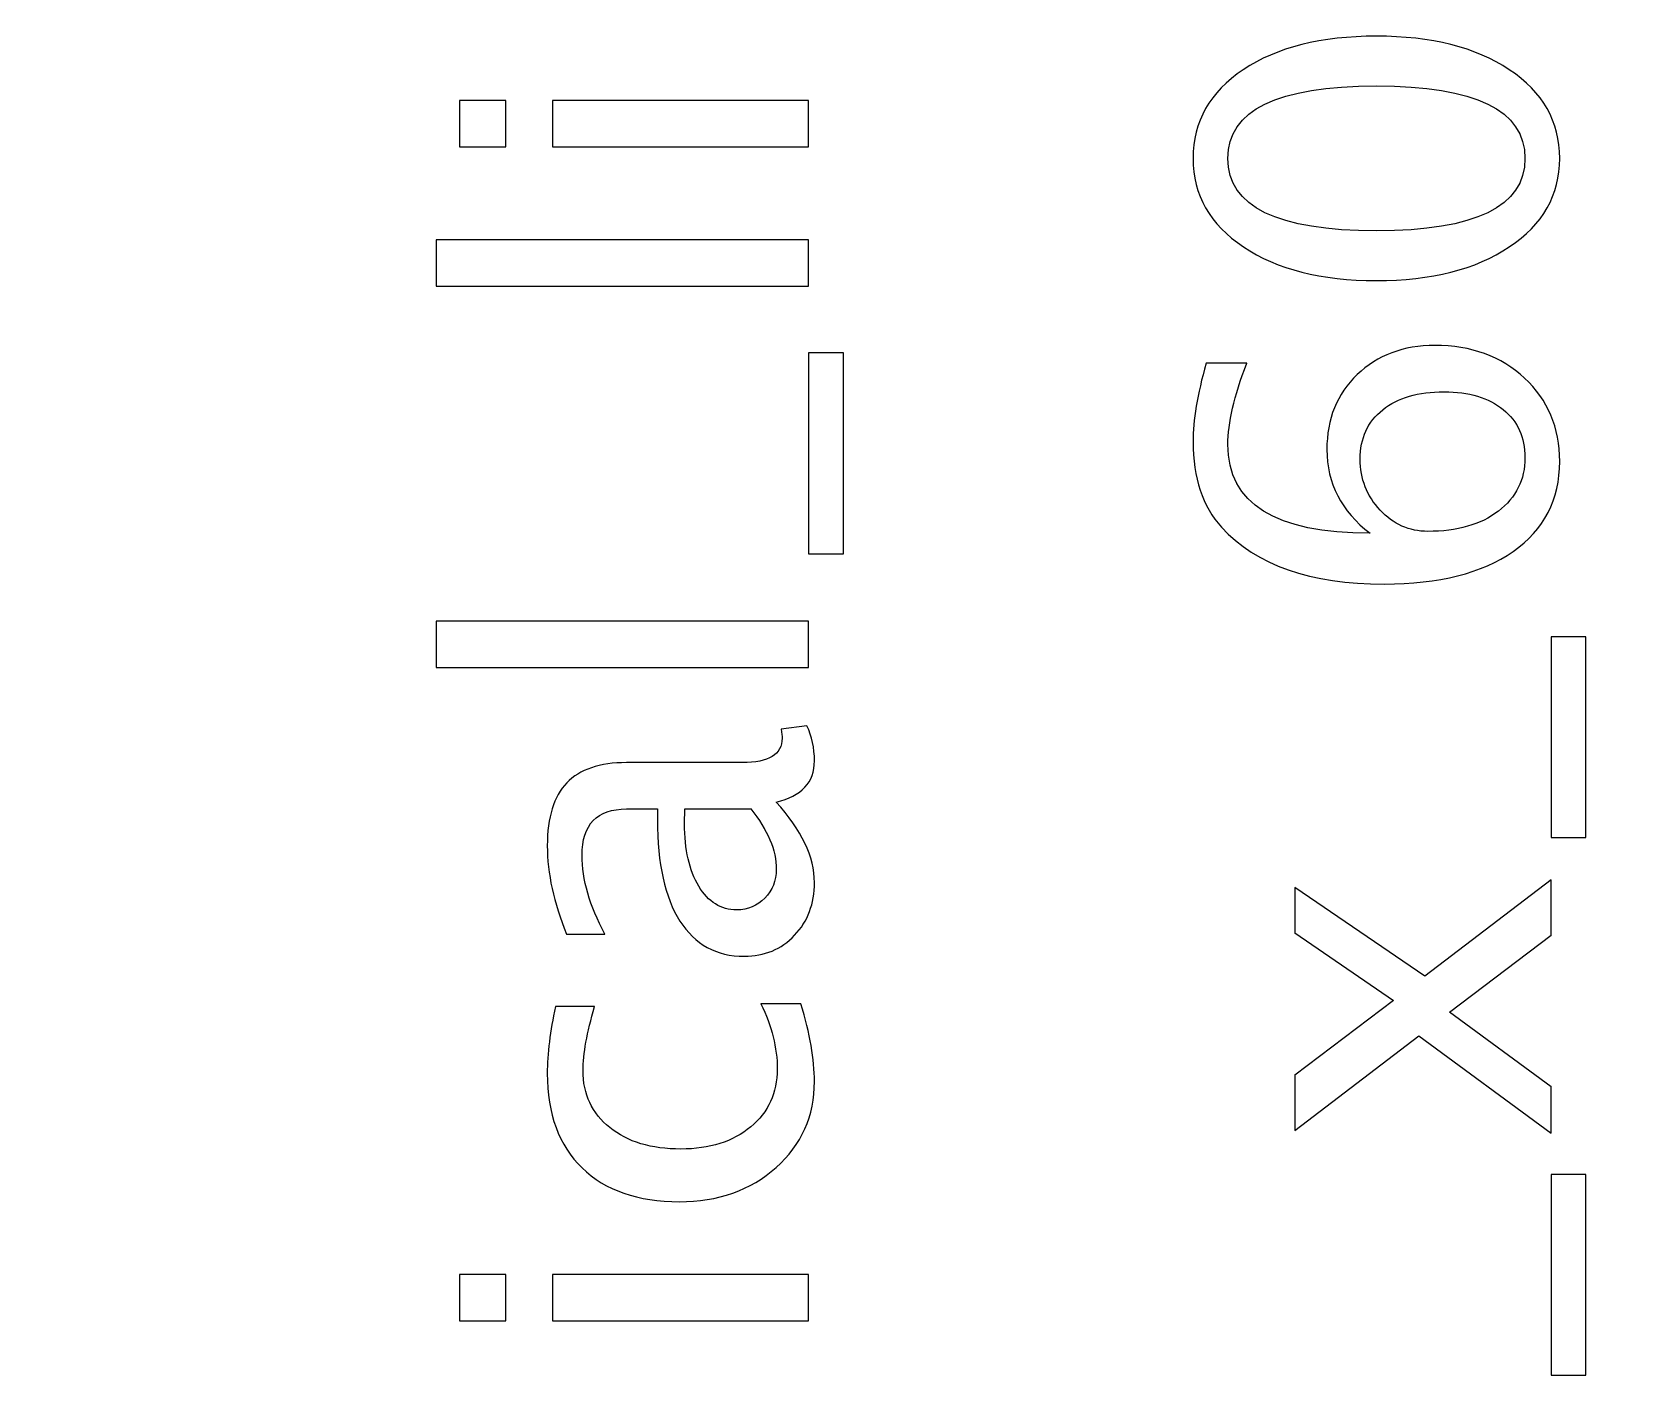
# Model space of a CAD drawing. Header units: centimetres. Extents: x -41.3 to 41.1, y -32.2 to 43.6.
# Drawn here: x -7.1 to 1.27, y -1.89 to 5.18 of the extents above; entities that cross this region are included whole.
import ezdxf

# ---------------------------------------------------------------- set-up
doc = ezdxf.new("R2010")
doc.units = ezdxf.units.CM
doc.header["$MEASUREMENT"] = 0
doc.layers.add('Layer 1', color=7, linetype='Continuous')

msp = doc.modelspace()

# ---------------------------------------------------------------- linework, layer by layer
at = {"layer": 'Layer 1', "color": 4, "lineweight": 53}
msp.add_open_spline([(31.7, -32.2), (31.7, -32.2), (-31.7, -32.2), (-31.7, -32.2), (-31.7, -32.2), (-31.97614, -32.2), (-32.2, -31.97614), (-32.2, -31.7), (-32.2, -31.7), (-32.2, -31.7), (-32.2, 31.7), (-32.2, 31.7), (-32.2, 31.7), (-32.2, 31.97614), (-31.97614, 32.2), (-31.7, 32.2), (-31.7, 32.2), (-31.7, 32.2), (31.7, 32.2), (31.7, 32.2), (31.7, 32.2), (31.97614, 32.2), (32.2, 31.97614), (32.2, 31.7), (32.2, 31.7), (32.2, 31.7), (32.2, -31.7), (32.2, -31.7), (32.2, -31.7), (32.2, -31.97614), (31.97614, -32.2), (31.7, -32.2)], degree=3, knots=[0, 0, 0, 0, 0.1111111, 0.1111111, 0.1111111, 0.1111111, 0.2222222, 0.2222222, 0.2222222, 0.2222222, 0.3333333, 0.3333333, 0.3333333, 0.3333333, 0.4444444, 0.4444444, 0.4444444, 0.4444444, 0.5555556, 0.5555556, 0.5555556, 0.5555556, 0.6666667, 0.6666667, 0.6666667, 0.6666667, 0.7777778, 0.7777778, 0.7777778, 0.7777778, 1, 1, 1, 1], dxfattribs=at)
at = {"layer": 'Layer 1', "color": 30, "lineweight": 53}
msp.add_open_spline([(-30, -30), (-30, -30), (-30, 30), (-30, 30), (-30, 30), (-30, 30), (30, 30), (30, 30), (30, 30), (30, 30), (30, -30), (30, -30), (30, -30), (30, -30), (-30, -30), (-30, -30)], degree=3, knots=[0, 0, 0, 0, 0.2, 0.2, 0.2, 0.2, 0.4, 0.4, 0.4, 0.4, 0.6, 0.6, 0.6, 0.6, 1, 1, 1, 1], dxfattribs=at)
at = {"layer": 'Layer 1'}
for points, knots in [([(0.93345, 4.51234), (0.93345, 4.31972), (0.84497, 4.16436), (0.66844, 4.04667), (0.66844, 4.04667), (0.49191, 3.92856), (0.25908, 3.86971), (-0.03048, 3.86971), (-0.03048, 3.86971), (-0.32004, 3.86971), (-0.55287, 3.92856), (-0.7294, 4.04667), (-0.7294, 4.04667), (-0.90593, 4.16436), (-0.99441, 4.31972), (-0.99441, 4.51234), (-0.99441, 4.51234), (-0.99441, 4.7058), (-0.90636, 4.86117), (-0.73025, 4.97885), (-0.73025, 4.97885), (-0.55414, 5.09612), (-0.32089, 5.15497), (-0.03048, 5.15497), (-0.03048, 5.15497), (0.25908, 5.15497), (0.49191, 5.09612), (0.66844, 4.97885), (0.66844, 4.97885), (0.84497, 4.86117), (0.93345, 4.7058), (0.93345, 4.51234)], [0, 0, 0, 0, 0.1111111, 0.1111111, 0.1111111, 0.1111111, 0.2222222, 0.2222222, 0.2222222, 0.2222222, 0.3333333, 0.3333333, 0.3333333, 0.3333333, 0.4444444, 0.4444444, 0.4444444, 0.4444444, 0.5555556, 0.5555556, 0.5555556, 0.5555556, 0.6666667, 0.6666667, 0.6666667, 0.6666667, 0.7777778, 0.7777778, 0.7777778, 0.7777778, 1, 1, 1, 1]), ([(0.75057, 4.51192), (0.75057, 4.76634), (0.49022, 4.89334), (-0.03048, 4.89334), (-0.03048, 4.89334), (-0.55118, 4.89334), (-0.81153, 4.76634), (-0.81153, 4.51192), (-0.81153, 4.51192), (-0.81153, 4.25834), (-0.55118, 4.13134), (-0.03048, 4.13134), (-0.03048, 4.13134), (0.49022, 4.13134), (0.75057, 4.25834), (0.75057, 4.51192)], [0, 0, 0, 0, 0.2, 0.2, 0.2, 0.2, 0.4, 0.4, 0.4, 0.4, 0.6, 0.6, 0.6, 0.6, 1, 1, 1, 1]), ([(-4.60798, 4.57352), (-4.60798, 4.57352), (-4.85182, 4.57352), (-4.85182, 4.57352), (-4.85182, 4.57352), (-4.85182, 4.57352), (-4.85182, 4.81736), (-4.85182, 4.81736), (-4.85182, 4.81736), (-4.85182, 4.81736), (-4.60798, 4.81736), (-4.60798, 4.81736), (-4.60798, 4.81736), (-4.60798, 4.81736), (-4.60798, 4.57352), (-4.60798, 4.57352)], [0, 0, 0, 0, 0.2, 0.2, 0.2, 0.2, 0.4, 0.4, 0.4, 0.4, 0.6, 0.6, 0.6, 0.6, 1, 1, 1, 1]), ([(-3.0154, 4.57352), (-3.0154, 4.57352), (-4.3616, 4.57352), (-4.3616, 4.57352), (-4.3616, 4.57352), (-4.3616, 4.57352), (-4.3616, 4.81736), (-4.3616, 4.81736), (-4.3616, 4.81736), (-4.3616, 4.81736), (-3.0154, 4.81736), (-3.0154, 4.81736), (-3.0154, 4.81736), (-3.0154, 4.81736), (-3.0154, 4.57352), (-3.0154, 4.57352)], [0, 0, 0, 0, 0.2, 0.2, 0.2, 0.2, 0.4, 0.4, 0.4, 0.4, 0.6, 0.6, 0.6, 0.6, 1, 1, 1, 1]), ([(-3.0154, 3.83945), (-3.0154, 3.83945), (-4.97374, 3.83945), (-4.97374, 3.83945), (-4.97374, 3.83945), (-4.97374, 3.83945), (-4.97374, 4.08329), (-4.97374, 4.08329), (-4.97374, 4.08329), (-4.97374, 4.08329), (-3.0154, 4.08329), (-3.0154, 4.08329), (-3.0154, 4.08329), (-3.0154, 4.08329), (-3.0154, 3.83945), (-3.0154, 3.83945)], [0, 0, 0, 0, 0.2, 0.2, 0.2, 0.2, 0.4, 0.4, 0.4, 0.4, 0.6, 0.6, 0.6, 0.6, 1, 1, 1, 1]), ([(-0.06392, 2.54044), (-0.21505, 2.65728), (-0.29083, 2.80418), (-0.29083, 2.98113), (-0.29083, 2.98113), (-0.29083, 3.14157), (-0.23791, 3.27281), (-0.13166, 3.37525), (-0.13166, 3.37525), (-0.0254, 3.47728), (0.11091, 3.52851), (0.27728, 3.52851), (0.27728, 3.52851), (0.46821, 3.52851), (0.62526, 3.47135), (0.74845, 3.35663), (0.74845, 3.35663), (0.87164, 3.2419), (0.93345, 3.09628), (0.93345, 2.9189), (0.93345, 2.9189), (0.93345, 2.71739), (0.85175, 2.55907), (0.68876, 2.44519), (0.68876, 2.44519), (0.52536, 2.33089), (0.2993, 2.27373), (0.01101, 2.27373), (0.01101, 2.27373), (-0.37761, 2.27373), (-0.66252, 2.37365), (-0.84455, 2.57304), (-0.84455, 2.57304), (-0.94446, 2.68141), (-0.99441, 2.83127), (-0.99441, 3.02219), (-0.99441, 3.02219), (-0.99441, 3.13311), (-0.97155, 3.27069), (-0.92583, 3.43452), (-0.92583, 3.43452), (-0.92583, 3.43452), (-0.71247, 3.43452), (-0.71247, 3.43452), (-0.71247, 3.43452), (-0.77851, 3.26138), (-0.81153, 3.11914), (-0.81153, 3.00738), (-0.81153, 3.00738), (-0.81153, 2.69623), (-0.56219, 2.54044), (-0.06392, 2.54044)], [0, 0, 0, 0, 0.0714286, 0.0714286, 0.0714286, 0.0714286, 0.1428571, 0.1428571, 0.1428571, 0.1428571, 0.2142857, 0.2142857, 0.2142857, 0.2142857, 0.2857143, 0.2857143, 0.2857143, 0.2857143, 0.3571429, 0.3571429, 0.3571429, 0.3571429, 0.4285714, 0.4285714, 0.4285714, 0.4285714, 0.5, 0.5, 0.5, 0.5, 0.5714286, 0.5714286, 0.5714286, 0.5714286, 0.6428571, 0.6428571, 0.6428571, 0.6428571, 0.7142857, 0.7142857, 0.7142857, 0.7142857, 0.7857143, 0.7857143, 0.7857143, 0.7857143, 0.8571429, 0.8571429, 0.8571429, 0.8571429, 1, 1, 1, 1]), ([(-2.83252, 2.43227), (-2.83252, 2.43227), (-3.0154, 2.43227), (-3.0154, 2.43227), (-3.0154, 2.43227), (-3.0154, 2.43227), (-3.0154, 3.48892), (-3.0154, 3.48892), (-3.0154, 3.48892), (-3.0154, 3.48892), (-2.83252, 3.48892), (-2.83252, 3.48892), (-2.83252, 3.48892), (-2.83252, 3.48892), (-2.83252, 2.43227), (-2.83252, 2.43227)], [0, 0, 0, 0, 0.2, 0.2, 0.2, 0.2, 0.4, 0.4, 0.4, 0.4, 0.6, 0.6, 0.6, 0.6, 1, 1, 1, 1]), ([(0.32554, 3.28466), (0.18965, 3.28466), (0.08213, 3.25333), (0.00296, 3.19026), (0.00296, 3.19026), (-0.0762, 3.12718), (-0.11557, 3.04082), (-0.11557, 2.93118), (-0.11557, 2.93118), (-0.11557, 2.82661), (-0.08086, 2.73729), (-0.01101, 2.66278), (-0.01101, 2.66278), (0.05842, 2.58785), (0.14224, 2.5506), (0.24003, 2.5506), (0.24003, 2.5506), (0.39412, 2.5506), (0.51774, 2.58616), (0.61087, 2.65686), (0.61087, 2.65686), (0.704, 2.72798), (0.75057, 2.82196), (0.75057, 2.9388), (0.75057, 2.9388), (0.75057, 3.04505), (0.71247, 3.1293), (0.63627, 3.19153), (0.63627, 3.19153), (0.56007, 3.25376), (0.45635, 3.28466), (0.32554, 3.28466)], [0, 0, 0, 0, 0.1111111, 0.1111111, 0.1111111, 0.1111111, 0.2222222, 0.2222222, 0.2222222, 0.2222222, 0.3333333, 0.3333333, 0.3333333, 0.3333333, 0.4444444, 0.4444444, 0.4444444, 0.4444444, 0.5555556, 0.5555556, 0.5555556, 0.5555556, 0.6666667, 0.6666667, 0.6666667, 0.6666667, 0.7777778, 0.7777778, 0.7777778, 0.7777778, 1, 1, 1, 1]), ([(-3.0154, 1.83537), (-3.0154, 1.83537), (-4.97374, 1.83537), (-4.97374, 1.83537), (-4.97374, 1.83537), (-4.97374, 1.83537), (-4.97374, 2.07921), (-4.97374, 2.07921), (-4.97374, 2.07921), (-4.97374, 2.07921), (-3.0154, 2.07921), (-3.0154, 2.07921), (-3.0154, 2.07921), (-3.0154, 2.07921), (-3.0154, 1.83537), (-3.0154, 1.83537)], [0, 0, 0, 0, 0.2, 0.2, 0.2, 0.2, 0.4, 0.4, 0.4, 0.4, 0.6, 0.6, 0.6, 0.6, 1, 1, 1, 1]), ([(1.07061, 0.94022), (1.07061, 0.94022), (0.88773, 0.94022), (0.88773, 0.94022), (0.88773, 0.94022), (0.88773, 0.94022), (0.88773, 1.99687), (0.88773, 1.99687), (0.88773, 1.99687), (0.88773, 1.99687), (1.07061, 1.99687), (1.07061, 1.99687), (1.07061, 1.99687), (1.07061, 1.99687), (1.07061, 0.94022), (1.07061, 0.94022)], [0, 0, 0, 0, 0.2, 0.2, 0.2, 0.2, 0.4, 0.4, 0.4, 0.4, 0.6, 0.6, 0.6, 0.6, 1, 1, 1, 1]), ([(-3.18685, 1.1267), (-3.05223, 0.98023), (-2.98492, 0.83926), (-2.98492, 0.70379), (-2.98492, 0.70379), (-2.98492, 0.59246), (-3.01963, 0.49975), (-3.08948, 0.42651), (-3.08948, 0.42651), (-3.15933, 0.35284), (-3.24739, 0.31601), (-3.35364, 0.31601), (-3.35364, 0.31601), (-3.50054, 0.31601), (-3.61357, 0.37782), (-3.69231, 0.50144), (-3.69231, 0.50144), (-3.77105, 0.62505), (-3.81042, 0.80243), (-3.81042, 1.03357), (-3.81042, 1.03357), (-3.81042, 1.03357), (-3.81042, 1.09072), (-3.81042, 1.09072), (-3.81042, 1.09072), (-3.81042, 1.09072), (-3.97256, 1.09072), (-3.97256, 1.09072), (-3.97256, 1.09072), (-4.12877, 1.09072), (-4.20666, 1.00944), (-4.20666, 0.84646), (-4.20666, 0.84646), (-4.20666, 0.7203), (-4.16687, 0.5823), (-4.08728, 0.43286), (-4.08728, 0.43286), (-4.08728, 0.43286), (-4.28794, 0.43286), (-4.28794, 0.43286), (-4.28794, 0.43286), (-4.35567, 0.59711), (-4.38954, 0.75205), (-4.38954, 0.89726), (-4.38954, 0.89726), (-4.38954, 1.04669), (-4.35567, 1.15718), (-4.28752, 1.22788), (-4.28752, 1.22788), (-4.21936, 1.299), (-4.11437, 1.33456), (-3.97256, 1.33456), (-3.97256, 1.33456), (-3.97256, 1.33456), (-3.36423, 1.33456), (-3.36423, 1.33456), (-3.36423, 1.33456), (-3.22495, 1.33456), (-3.1551, 1.37732), (-3.1551, 1.46325), (-3.1551, 1.46325), (-3.1551, 1.47384), (-3.15679, 1.4895), (-3.16018, 1.51024), (-3.16018, 1.51024), (-3.16018, 1.51024), (-3.02471, 1.5276), (-3.02471, 1.5276), (-3.02471, 1.5276), (-2.99804, 1.47214), (-2.98492, 1.41118), (-2.98492, 1.3443), (-2.98492, 1.3443), (-2.98492, 1.23042), (-3.05223, 1.15803), (-3.18685, 1.1267)], [0, 0, 0, 0, 0.05, 0.05, 0.05, 0.05, 0.1, 0.1, 0.1, 0.1, 0.15, 0.15, 0.15, 0.15, 0.2, 0.2, 0.2, 0.2, 0.25, 0.25, 0.25, 0.25, 0.3, 0.3, 0.3, 0.3, 0.35, 0.35, 0.35, 0.35, 0.4, 0.4, 0.4, 0.4, 0.45, 0.45, 0.45, 0.45, 0.5, 0.5, 0.5, 0.5, 0.55, 0.55, 0.55, 0.55, 0.6, 0.6, 0.6, 0.6, 0.65, 0.65, 0.65, 0.65, 0.7, 0.7, 0.7, 0.7, 0.75, 0.75, 0.75, 0.75, 0.8, 0.8, 0.8, 0.8, 0.85, 0.85, 0.85, 0.85, 0.9, 0.9, 0.9, 0.9, 1, 1, 1, 1]), ([(-3.31978, 1.09072), (-3.31978, 1.09072), (-3.66564, 1.09072), (-3.66564, 1.09072), (-3.66564, 1.09072), (-3.66564, 1.09072), (-3.66818, 1.0124), (-3.66818, 1.0124), (-3.66818, 1.0124), (-3.66818, 0.87694), (-3.6432, 0.76772), (-3.59325, 0.68432), (-3.59325, 0.68432), (-3.54287, 0.60135), (-3.47641, 0.55986), (-3.39344, 0.55986), (-3.39344, 0.55986), (-3.33544, 0.55986), (-3.28633, 0.5806), (-3.24612, 0.62167), (-3.24612, 0.62167), (-3.2059, 0.66315), (-3.18558, 0.71353), (-3.18558, 0.77322), (-3.18558, 0.77322), (-3.18558, 0.87482), (-3.23045, 0.98065), (-3.31978, 1.09072)], [0, 0, 0, 0, 0.125, 0.125, 0.125, 0.125, 0.25, 0.25, 0.25, 0.25, 0.375, 0.375, 0.375, 0.375, 0.5, 0.5, 0.5, 0.5, 0.625, 0.625, 0.625, 0.625, 0.75, 0.75, 0.75, 0.75, 1, 1, 1, 1]), ([(0.88773, -0.61513), (0.88773, -0.61513), (0.19304, -0.10246), (0.19304, -0.10246), (0.19304, -0.10246), (0.19304, -0.10246), (-0.45847, -0.59989), (-0.45847, -0.59989), (-0.45847, -0.59989), (-0.45847, -0.59989), (-0.45847, -0.30905), (-0.45847, -0.30905), (-0.45847, -0.30905), (-0.45847, -0.30905), (0.06011, 0.0838), (0.06011, 0.0838), (0.06011, 0.0838), (0.06011, 0.0838), (-0.45847, 0.4394), (-0.45847, 0.4394), (-0.45847, 0.4394), (-0.45847, 0.4394), (-0.45847, 0.67775), (-0.45847, 0.67775), (-0.45847, 0.67775), (-0.45847, 0.67775), (0.22437, 0.21207), (0.22437, 0.21207), (0.22437, 0.21207), (0.22437, 0.21207), (0.88773, 0.71839), (0.88773, 0.71839), (0.88773, 0.71839), (0.88773, 0.71839), (0.88773, 0.42755), (0.88773, 0.42755), (0.88773, 0.42755), (0.88773, 0.42755), (0.35433, 0.022), (0.35433, 0.022), (0.35433, 0.022), (0.35433, 0.022), (0.88773, -0.37043), (0.88773, -0.37043), (0.88773, -0.37043), (0.88773, -0.37043), (0.88773, -0.61513), (0.88773, -0.61513)], [0, 0, 0, 0, 0.0769231, 0.0769231, 0.0769231, 0.0769231, 0.1538462, 0.1538462, 0.1538462, 0.1538462, 0.2307692, 0.2307692, 0.2307692, 0.2307692, 0.3076923, 0.3076923, 0.3076923, 0.3076923, 0.3846154, 0.3846154, 0.3846154, 0.3846154, 0.4615385, 0.4615385, 0.4615385, 0.4615385, 0.5384615, 0.5384615, 0.5384615, 0.5384615, 0.6153846, 0.6153846, 0.6153846, 0.6153846, 0.6923077, 0.6923077, 0.6923077, 0.6923077, 0.7692308, 0.7692308, 0.7692308, 0.7692308, 0.8461538, 0.8461538, 0.8461538, 0.8461538, 1, 1, 1, 1]), ([(-3.05604, 0.06667), (-3.00863, -0.09123), (-2.98492, -0.22755), (-2.98492, -0.34227), (-2.98492, -0.34227), (-2.98492, -0.5243), (-3.05223, -0.67501), (-3.18643, -0.79481), (-3.18643, -0.79481), (-3.32105, -0.91463), (-3.4908, -0.97474), (-3.69527, -0.97474), (-3.69527, -0.97474), (-3.91371, -0.97474), (-4.08432, -0.91547), (-4.20624, -0.79693), (-4.20624, -0.79693), (-4.32858, -0.6784), (-4.38954, -0.51287), (-4.38954, -0.30036), (-4.38954, -0.30036), (-4.38954, -0.1958), (-4.37515, -0.07811), (-4.34636, 0.05143), (-4.34636, 0.05143), (-4.34636, 0.05143), (-4.14062, 0.05143), (-4.14062, 0.05143), (-4.14062, 0.05143), (-4.18126, -0.08615), (-4.20158, -0.19834), (-4.20158, -0.2847), (-4.20158, -0.2847), (-4.20158, -0.41), (-4.15459, -0.51033), (-4.06103, -0.58526), (-4.06103, -0.58526), (-3.96748, -0.66019), (-3.84259, -0.69787), (-3.68681, -0.69787), (-3.68681, -0.69787), (-3.53568, -0.69787), (-3.41376, -0.65892), (-3.3202, -0.58145), (-3.3202, -0.58145), (-3.22707, -0.50398), (-3.1805, -0.40281), (-3.1805, -0.27708), (-3.1805, -0.27708), (-3.1805, -0.16574), (-3.20929, -0.05144), (-3.26686, 0.06667), (-3.26686, 0.06667), (-3.26686, 0.06667), (-3.05604, 0.06667), (-3.05604, 0.06667)], [0, 0, 0, 0, 0.0666667, 0.0666667, 0.0666667, 0.0666667, 0.1333333, 0.1333333, 0.1333333, 0.1333333, 0.2, 0.2, 0.2, 0.2, 0.2666667, 0.2666667, 0.2666667, 0.2666667, 0.3333333, 0.3333333, 0.3333333, 0.3333333, 0.4, 0.4, 0.4, 0.4, 0.4666667, 0.4666667, 0.4666667, 0.4666667, 0.5333333, 0.5333333, 0.5333333, 0.5333333, 0.6, 0.6, 0.6, 0.6, 0.6666667, 0.6666667, 0.6666667, 0.6666667, 0.7333333, 0.7333333, 0.7333333, 0.7333333, 0.8, 0.8, 0.8, 0.8, 0.8666667, 0.8666667, 0.8666667, 0.8666667, 1, 1, 1, 1]), ([(1.07061, -1.88768), (1.07061, -1.88768), (0.88773, -1.88768), (0.88773, -1.88768), (0.88773, -1.88768), (0.88773, -1.88768), (0.88773, -0.83103), (0.88773, -0.83103), (0.88773, -0.83103), (0.88773, -0.83103), (1.07061, -0.83103), (1.07061, -0.83103), (1.07061, -0.83103), (1.07061, -0.83103), (1.07061, -1.88768), (1.07061, -1.88768)], [0, 0, 0, 0, 0.2, 0.2, 0.2, 0.2, 0.4, 0.4, 0.4, 0.4, 0.6, 0.6, 0.6, 0.6, 1, 1, 1, 1]), ([(-4.60798, -1.60212), (-4.60798, -1.60212), (-4.85182, -1.60212), (-4.85182, -1.60212), (-4.85182, -1.60212), (-4.85182, -1.60212), (-4.85182, -1.35828), (-4.85182, -1.35828), (-4.85182, -1.35828), (-4.85182, -1.35828), (-4.60798, -1.35828), (-4.60798, -1.35828), (-4.60798, -1.35828), (-4.60798, -1.35828), (-4.60798, -1.60212), (-4.60798, -1.60212)], [0, 0, 0, 0, 0.2, 0.2, 0.2, 0.2, 0.4, 0.4, 0.4, 0.4, 0.6, 0.6, 0.6, 0.6, 1, 1, 1, 1]), ([(-3.0154, -1.60212), (-3.0154, -1.60212), (-4.3616, -1.60212), (-4.3616, -1.60212), (-4.3616, -1.60212), (-4.3616, -1.60212), (-4.3616, -1.35828), (-4.3616, -1.35828), (-4.3616, -1.35828), (-4.3616, -1.35828), (-3.0154, -1.35828), (-3.0154, -1.35828), (-3.0154, -1.35828), (-3.0154, -1.35828), (-3.0154, -1.60212), (-3.0154, -1.60212)], [0, 0, 0, 0, 0.2, 0.2, 0.2, 0.2, 0.4, 0.4, 0.4, 0.4, 0.6, 0.6, 0.6, 0.6, 1, 1, 1, 1])]:
    msp.add_open_spline(points, degree=3, knots=knots, dxfattribs=at)
at = {"layer": 'Layer 1', "color": 30, "lineweight": 9}
for points, knots in [([(0.93345, 4.51234), (0.93345, 4.31972), (0.84497, 4.16436), (0.66844, 4.04667), (0.66844, 4.04667), (0.49191, 3.92856), (0.25908, 3.86971), (-0.03048, 3.86971), (-0.03048, 3.86971), (-0.32004, 3.86971), (-0.55287, 3.92856), (-0.7294, 4.04667), (-0.7294, 4.04667), (-0.90593, 4.16436), (-0.99441, 4.31972), (-0.99441, 4.51234), (-0.99441, 4.51234), (-0.99441, 4.7058), (-0.90636, 4.86117), (-0.73025, 4.97885), (-0.73025, 4.97885), (-0.55414, 5.09612), (-0.32089, 5.15497), (-0.03048, 5.15497), (-0.03048, 5.15497), (0.25908, 5.15497), (0.49191, 5.09612), (0.66844, 4.97885), (0.66844, 4.97885), (0.84497, 4.86117), (0.93345, 4.7058), (0.93345, 4.51234)], [0, 0, 0, 0, 0.1111111, 0.1111111, 0.1111111, 0.1111111, 0.2222222, 0.2222222, 0.2222222, 0.2222222, 0.3333333, 0.3333333, 0.3333333, 0.3333333, 0.4444444, 0.4444444, 0.4444444, 0.4444444, 0.5555556, 0.5555556, 0.5555556, 0.5555556, 0.6666667, 0.6666667, 0.6666667, 0.6666667, 0.7777778, 0.7777778, 0.7777778, 0.7777778, 1, 1, 1, 1]), ([(0.75057, 4.51192), (0.75057, 4.76634), (0.49022, 4.89334), (-0.03048, 4.89334), (-0.03048, 4.89334), (-0.55118, 4.89334), (-0.81153, 4.76634), (-0.81153, 4.51192), (-0.81153, 4.51192), (-0.81153, 4.25834), (-0.55118, 4.13134), (-0.03048, 4.13134), (-0.03048, 4.13134), (0.49022, 4.13134), (0.75057, 4.25834), (0.75057, 4.51192)], [0, 0, 0, 0, 0.2, 0.2, 0.2, 0.2, 0.4, 0.4, 0.4, 0.4, 0.6, 0.6, 0.6, 0.6, 1, 1, 1, 1]), ([(-4.60798, 4.57352), (-4.60798, 4.57352), (-4.85182, 4.57352), (-4.85182, 4.57352), (-4.85182, 4.57352), (-4.85182, 4.57352), (-4.85182, 4.81736), (-4.85182, 4.81736), (-4.85182, 4.81736), (-4.85182, 4.81736), (-4.60798, 4.81736), (-4.60798, 4.81736), (-4.60798, 4.81736), (-4.60798, 4.81736), (-4.60798, 4.57352), (-4.60798, 4.57352)], [0, 0, 0, 0, 0.2, 0.2, 0.2, 0.2, 0.4, 0.4, 0.4, 0.4, 0.6, 0.6, 0.6, 0.6, 1, 1, 1, 1]), ([(-3.0154, 4.57352), (-3.0154, 4.57352), (-4.3616, 4.57352), (-4.3616, 4.57352), (-4.3616, 4.57352), (-4.3616, 4.57352), (-4.3616, 4.81736), (-4.3616, 4.81736), (-4.3616, 4.81736), (-4.3616, 4.81736), (-3.0154, 4.81736), (-3.0154, 4.81736), (-3.0154, 4.81736), (-3.0154, 4.81736), (-3.0154, 4.57352), (-3.0154, 4.57352)], [0, 0, 0, 0, 0.2, 0.2, 0.2, 0.2, 0.4, 0.4, 0.4, 0.4, 0.6, 0.6, 0.6, 0.6, 1, 1, 1, 1]), ([(-3.0154, 3.83945), (-3.0154, 3.83945), (-4.97374, 3.83945), (-4.97374, 3.83945), (-4.97374, 3.83945), (-4.97374, 3.83945), (-4.97374, 4.08329), (-4.97374, 4.08329), (-4.97374, 4.08329), (-4.97374, 4.08329), (-3.0154, 4.08329), (-3.0154, 4.08329), (-3.0154, 4.08329), (-3.0154, 4.08329), (-3.0154, 3.83945), (-3.0154, 3.83945)], [0, 0, 0, 0, 0.2, 0.2, 0.2, 0.2, 0.4, 0.4, 0.4, 0.4, 0.6, 0.6, 0.6, 0.6, 1, 1, 1, 1]), ([(-0.06392, 2.54044), (-0.21505, 2.65728), (-0.29083, 2.80418), (-0.29083, 2.98113), (-0.29083, 2.98113), (-0.29083, 3.14157), (-0.23791, 3.27281), (-0.13166, 3.37525), (-0.13166, 3.37525), (-0.0254, 3.47728), (0.11091, 3.52851), (0.27728, 3.52851), (0.27728, 3.52851), (0.46821, 3.52851), (0.62526, 3.47135), (0.74845, 3.35663), (0.74845, 3.35663), (0.87164, 3.2419), (0.93345, 3.09628), (0.93345, 2.9189), (0.93345, 2.9189), (0.93345, 2.71739), (0.85175, 2.55907), (0.68876, 2.44519), (0.68876, 2.44519), (0.52536, 2.33089), (0.2993, 2.27373), (0.01101, 2.27373), (0.01101, 2.27373), (-0.37761, 2.27373), (-0.66252, 2.37365), (-0.84455, 2.57304), (-0.84455, 2.57304), (-0.94446, 2.68141), (-0.99441, 2.83127), (-0.99441, 3.02219), (-0.99441, 3.02219), (-0.99441, 3.13311), (-0.97155, 3.27069), (-0.92583, 3.43452), (-0.92583, 3.43452), (-0.92583, 3.43452), (-0.71247, 3.43452), (-0.71247, 3.43452), (-0.71247, 3.43452), (-0.77851, 3.26138), (-0.81153, 3.11914), (-0.81153, 3.00738), (-0.81153, 3.00738), (-0.81153, 2.69623), (-0.56219, 2.54044), (-0.06392, 2.54044)], [0, 0, 0, 0, 0.0714286, 0.0714286, 0.0714286, 0.0714286, 0.1428571, 0.1428571, 0.1428571, 0.1428571, 0.2142857, 0.2142857, 0.2142857, 0.2142857, 0.2857143, 0.2857143, 0.2857143, 0.2857143, 0.3571429, 0.3571429, 0.3571429, 0.3571429, 0.4285714, 0.4285714, 0.4285714, 0.4285714, 0.5, 0.5, 0.5, 0.5, 0.5714286, 0.5714286, 0.5714286, 0.5714286, 0.6428571, 0.6428571, 0.6428571, 0.6428571, 0.7142857, 0.7142857, 0.7142857, 0.7142857, 0.7857143, 0.7857143, 0.7857143, 0.7857143, 0.8571429, 0.8571429, 0.8571429, 0.8571429, 1, 1, 1, 1]), ([(-2.83252, 2.43227), (-2.83252, 2.43227), (-3.0154, 2.43227), (-3.0154, 2.43227), (-3.0154, 2.43227), (-3.0154, 2.43227), (-3.0154, 3.48892), (-3.0154, 3.48892), (-3.0154, 3.48892), (-3.0154, 3.48892), (-2.83252, 3.48892), (-2.83252, 3.48892), (-2.83252, 3.48892), (-2.83252, 3.48892), (-2.83252, 2.43227), (-2.83252, 2.43227)], [0, 0, 0, 0, 0.2, 0.2, 0.2, 0.2, 0.4, 0.4, 0.4, 0.4, 0.6, 0.6, 0.6, 0.6, 1, 1, 1, 1]), ([(0.32554, 3.28466), (0.18965, 3.28466), (0.08213, 3.25333), (0.00296, 3.19026), (0.00296, 3.19026), (-0.0762, 3.12718), (-0.11557, 3.04082), (-0.11557, 2.93118), (-0.11557, 2.93118), (-0.11557, 2.82661), (-0.08086, 2.73729), (-0.01101, 2.66278), (-0.01101, 2.66278), (0.05842, 2.58785), (0.14224, 2.5506), (0.24003, 2.5506), (0.24003, 2.5506), (0.39412, 2.5506), (0.51774, 2.58616), (0.61087, 2.65686), (0.61087, 2.65686), (0.704, 2.72798), (0.75057, 2.82196), (0.75057, 2.9388), (0.75057, 2.9388), (0.75057, 3.04505), (0.71247, 3.1293), (0.63627, 3.19153), (0.63627, 3.19153), (0.56007, 3.25376), (0.45635, 3.28466), (0.32554, 3.28466)], [0, 0, 0, 0, 0.1111111, 0.1111111, 0.1111111, 0.1111111, 0.2222222, 0.2222222, 0.2222222, 0.2222222, 0.3333333, 0.3333333, 0.3333333, 0.3333333, 0.4444444, 0.4444444, 0.4444444, 0.4444444, 0.5555556, 0.5555556, 0.5555556, 0.5555556, 0.6666667, 0.6666667, 0.6666667, 0.6666667, 0.7777778, 0.7777778, 0.7777778, 0.7777778, 1, 1, 1, 1]), ([(-3.0154, 1.83537), (-3.0154, 1.83537), (-4.97374, 1.83537), (-4.97374, 1.83537), (-4.97374, 1.83537), (-4.97374, 1.83537), (-4.97374, 2.07921), (-4.97374, 2.07921), (-4.97374, 2.07921), (-4.97374, 2.07921), (-3.0154, 2.07921), (-3.0154, 2.07921), (-3.0154, 2.07921), (-3.0154, 2.07921), (-3.0154, 1.83537), (-3.0154, 1.83537)], [0, 0, 0, 0, 0.2, 0.2, 0.2, 0.2, 0.4, 0.4, 0.4, 0.4, 0.6, 0.6, 0.6, 0.6, 1, 1, 1, 1]), ([(1.07061, 0.94022), (1.07061, 0.94022), (0.88773, 0.94022), (0.88773, 0.94022), (0.88773, 0.94022), (0.88773, 0.94022), (0.88773, 1.99687), (0.88773, 1.99687), (0.88773, 1.99687), (0.88773, 1.99687), (1.07061, 1.99687), (1.07061, 1.99687), (1.07061, 1.99687), (1.07061, 1.99687), (1.07061, 0.94022), (1.07061, 0.94022)], [0, 0, 0, 0, 0.2, 0.2, 0.2, 0.2, 0.4, 0.4, 0.4, 0.4, 0.6, 0.6, 0.6, 0.6, 1, 1, 1, 1]), ([(-3.18685, 1.1267), (-3.05223, 0.98023), (-2.98492, 0.83926), (-2.98492, 0.70379), (-2.98492, 0.70379), (-2.98492, 0.59246), (-3.01963, 0.49975), (-3.08948, 0.42651), (-3.08948, 0.42651), (-3.15933, 0.35284), (-3.24739, 0.31601), (-3.35364, 0.31601), (-3.35364, 0.31601), (-3.50054, 0.31601), (-3.61357, 0.37782), (-3.69231, 0.50144), (-3.69231, 0.50144), (-3.77105, 0.62505), (-3.81042, 0.80243), (-3.81042, 1.03357), (-3.81042, 1.03357), (-3.81042, 1.03357), (-3.81042, 1.09072), (-3.81042, 1.09072), (-3.81042, 1.09072), (-3.81042, 1.09072), (-3.97256, 1.09072), (-3.97256, 1.09072), (-3.97256, 1.09072), (-4.12877, 1.09072), (-4.20666, 1.00944), (-4.20666, 0.84646), (-4.20666, 0.84646), (-4.20666, 0.7203), (-4.16687, 0.5823), (-4.08728, 0.43286), (-4.08728, 0.43286), (-4.08728, 0.43286), (-4.28794, 0.43286), (-4.28794, 0.43286), (-4.28794, 0.43286), (-4.35567, 0.59711), (-4.38954, 0.75205), (-4.38954, 0.89726), (-4.38954, 0.89726), (-4.38954, 1.04669), (-4.35567, 1.15718), (-4.28752, 1.22788), (-4.28752, 1.22788), (-4.21936, 1.299), (-4.11437, 1.33456), (-3.97256, 1.33456), (-3.97256, 1.33456), (-3.97256, 1.33456), (-3.36423, 1.33456), (-3.36423, 1.33456), (-3.36423, 1.33456), (-3.22495, 1.33456), (-3.1551, 1.37732), (-3.1551, 1.46325), (-3.1551, 1.46325), (-3.1551, 1.47384), (-3.15679, 1.4895), (-3.16018, 1.51024), (-3.16018, 1.51024), (-3.16018, 1.51024), (-3.02471, 1.5276), (-3.02471, 1.5276), (-3.02471, 1.5276), (-2.99804, 1.47214), (-2.98492, 1.41118), (-2.98492, 1.3443), (-2.98492, 1.3443), (-2.98492, 1.23042), (-3.05223, 1.15803), (-3.18685, 1.1267)], [0, 0, 0, 0, 0.05, 0.05, 0.05, 0.05, 0.1, 0.1, 0.1, 0.1, 0.15, 0.15, 0.15, 0.15, 0.2, 0.2, 0.2, 0.2, 0.25, 0.25, 0.25, 0.25, 0.3, 0.3, 0.3, 0.3, 0.35, 0.35, 0.35, 0.35, 0.4, 0.4, 0.4, 0.4, 0.45, 0.45, 0.45, 0.45, 0.5, 0.5, 0.5, 0.5, 0.55, 0.55, 0.55, 0.55, 0.6, 0.6, 0.6, 0.6, 0.65, 0.65, 0.65, 0.65, 0.7, 0.7, 0.7, 0.7, 0.75, 0.75, 0.75, 0.75, 0.8, 0.8, 0.8, 0.8, 0.85, 0.85, 0.85, 0.85, 0.9, 0.9, 0.9, 0.9, 1, 1, 1, 1]), ([(-3.31978, 1.09072), (-3.31978, 1.09072), (-3.66564, 1.09072), (-3.66564, 1.09072), (-3.66564, 1.09072), (-3.66564, 1.09072), (-3.66818, 1.0124), (-3.66818, 1.0124), (-3.66818, 1.0124), (-3.66818, 0.87694), (-3.6432, 0.76772), (-3.59325, 0.68432), (-3.59325, 0.68432), (-3.54287, 0.60135), (-3.47641, 0.55986), (-3.39344, 0.55986), (-3.39344, 0.55986), (-3.33544, 0.55986), (-3.28633, 0.5806), (-3.24612, 0.62167), (-3.24612, 0.62167), (-3.2059, 0.66315), (-3.18558, 0.71353), (-3.18558, 0.77322), (-3.18558, 0.77322), (-3.18558, 0.87482), (-3.23045, 0.98065), (-3.31978, 1.09072)], [0, 0, 0, 0, 0.125, 0.125, 0.125, 0.125, 0.25, 0.25, 0.25, 0.25, 0.375, 0.375, 0.375, 0.375, 0.5, 0.5, 0.5, 0.5, 0.625, 0.625, 0.625, 0.625, 0.75, 0.75, 0.75, 0.75, 1, 1, 1, 1]), ([(0.88773, -0.61513), (0.88773, -0.61513), (0.19304, -0.10246), (0.19304, -0.10246), (0.19304, -0.10246), (0.19304, -0.10246), (-0.45847, -0.59989), (-0.45847, -0.59989), (-0.45847, -0.59989), (-0.45847, -0.59989), (-0.45847, -0.30905), (-0.45847, -0.30905), (-0.45847, -0.30905), (-0.45847, -0.30905), (0.06011, 0.0838), (0.06011, 0.0838), (0.06011, 0.0838), (0.06011, 0.0838), (-0.45847, 0.4394), (-0.45847, 0.4394), (-0.45847, 0.4394), (-0.45847, 0.4394), (-0.45847, 0.67775), (-0.45847, 0.67775), (-0.45847, 0.67775), (-0.45847, 0.67775), (0.22437, 0.21207), (0.22437, 0.21207), (0.22437, 0.21207), (0.22437, 0.21207), (0.88773, 0.71839), (0.88773, 0.71839), (0.88773, 0.71839), (0.88773, 0.71839), (0.88773, 0.42755), (0.88773, 0.42755), (0.88773, 0.42755), (0.88773, 0.42755), (0.35433, 0.022), (0.35433, 0.022), (0.35433, 0.022), (0.35433, 0.022), (0.88773, -0.37043), (0.88773, -0.37043), (0.88773, -0.37043), (0.88773, -0.37043), (0.88773, -0.61513), (0.88773, -0.61513)], [0, 0, 0, 0, 0.0769231, 0.0769231, 0.0769231, 0.0769231, 0.1538462, 0.1538462, 0.1538462, 0.1538462, 0.2307692, 0.2307692, 0.2307692, 0.2307692, 0.3076923, 0.3076923, 0.3076923, 0.3076923, 0.3846154, 0.3846154, 0.3846154, 0.3846154, 0.4615385, 0.4615385, 0.4615385, 0.4615385, 0.5384615, 0.5384615, 0.5384615, 0.5384615, 0.6153846, 0.6153846, 0.6153846, 0.6153846, 0.6923077, 0.6923077, 0.6923077, 0.6923077, 0.7692308, 0.7692308, 0.7692308, 0.7692308, 0.8461538, 0.8461538, 0.8461538, 0.8461538, 1, 1, 1, 1]), ([(-3.05604, 0.06667), (-3.00863, -0.09123), (-2.98492, -0.22755), (-2.98492, -0.34227), (-2.98492, -0.34227), (-2.98492, -0.5243), (-3.05223, -0.67501), (-3.18643, -0.79481), (-3.18643, -0.79481), (-3.32105, -0.91463), (-3.4908, -0.97474), (-3.69527, -0.97474), (-3.69527, -0.97474), (-3.91371, -0.97474), (-4.08432, -0.91547), (-4.20624, -0.79693), (-4.20624, -0.79693), (-4.32858, -0.6784), (-4.38954, -0.51287), (-4.38954, -0.30036), (-4.38954, -0.30036), (-4.38954, -0.1958), (-4.37515, -0.07811), (-4.34636, 0.05143), (-4.34636, 0.05143), (-4.34636, 0.05143), (-4.14062, 0.05143), (-4.14062, 0.05143), (-4.14062, 0.05143), (-4.18126, -0.08615), (-4.20158, -0.19834), (-4.20158, -0.2847), (-4.20158, -0.2847), (-4.20158, -0.41), (-4.15459, -0.51033), (-4.06103, -0.58526), (-4.06103, -0.58526), (-3.96748, -0.66019), (-3.84259, -0.69787), (-3.68681, -0.69787), (-3.68681, -0.69787), (-3.53568, -0.69787), (-3.41376, -0.65892), (-3.3202, -0.58145), (-3.3202, -0.58145), (-3.22707, -0.50398), (-3.1805, -0.40281), (-3.1805, -0.27708), (-3.1805, -0.27708), (-3.1805, -0.16574), (-3.20929, -0.05144), (-3.26686, 0.06667), (-3.26686, 0.06667), (-3.26686, 0.06667), (-3.05604, 0.06667), (-3.05604, 0.06667)], [0, 0, 0, 0, 0.0666667, 0.0666667, 0.0666667, 0.0666667, 0.1333333, 0.1333333, 0.1333333, 0.1333333, 0.2, 0.2, 0.2, 0.2, 0.2666667, 0.2666667, 0.2666667, 0.2666667, 0.3333333, 0.3333333, 0.3333333, 0.3333333, 0.4, 0.4, 0.4, 0.4, 0.4666667, 0.4666667, 0.4666667, 0.4666667, 0.5333333, 0.5333333, 0.5333333, 0.5333333, 0.6, 0.6, 0.6, 0.6, 0.6666667, 0.6666667, 0.6666667, 0.6666667, 0.7333333, 0.7333333, 0.7333333, 0.7333333, 0.8, 0.8, 0.8, 0.8, 0.8666667, 0.8666667, 0.8666667, 0.8666667, 1, 1, 1, 1]), ([(1.07061, -1.88768), (1.07061, -1.88768), (0.88773, -1.88768), (0.88773, -1.88768), (0.88773, -1.88768), (0.88773, -1.88768), (0.88773, -0.83103), (0.88773, -0.83103), (0.88773, -0.83103), (0.88773, -0.83103), (1.07061, -0.83103), (1.07061, -0.83103), (1.07061, -0.83103), (1.07061, -0.83103), (1.07061, -1.88768), (1.07061, -1.88768)], [0, 0, 0, 0, 0.2, 0.2, 0.2, 0.2, 0.4, 0.4, 0.4, 0.4, 0.6, 0.6, 0.6, 0.6, 1, 1, 1, 1]), ([(-4.60798, -1.60212), (-4.60798, -1.60212), (-4.85182, -1.60212), (-4.85182, -1.60212), (-4.85182, -1.60212), (-4.85182, -1.60212), (-4.85182, -1.35828), (-4.85182, -1.35828), (-4.85182, -1.35828), (-4.85182, -1.35828), (-4.60798, -1.35828), (-4.60798, -1.35828), (-4.60798, -1.35828), (-4.60798, -1.35828), (-4.60798, -1.60212), (-4.60798, -1.60212)], [0, 0, 0, 0, 0.2, 0.2, 0.2, 0.2, 0.4, 0.4, 0.4, 0.4, 0.6, 0.6, 0.6, 0.6, 1, 1, 1, 1]), ([(-3.0154, -1.60212), (-3.0154, -1.60212), (-4.3616, -1.60212), (-4.3616, -1.60212), (-4.3616, -1.60212), (-4.3616, -1.60212), (-4.3616, -1.35828), (-4.3616, -1.35828), (-4.3616, -1.35828), (-4.3616, -1.35828), (-3.0154, -1.35828), (-3.0154, -1.35828), (-3.0154, -1.35828), (-3.0154, -1.35828), (-3.0154, -1.60212), (-3.0154, -1.60212)], [0, 0, 0, 0, 0.2, 0.2, 0.2, 0.2, 0.4, 0.4, 0.4, 0.4, 0.6, 0.6, 0.6, 0.6, 1, 1, 1, 1])]:
    msp.add_open_spline(points, degree=3, knots=knots, dxfattribs=at)

doc.saveas('drawing.dxf')
